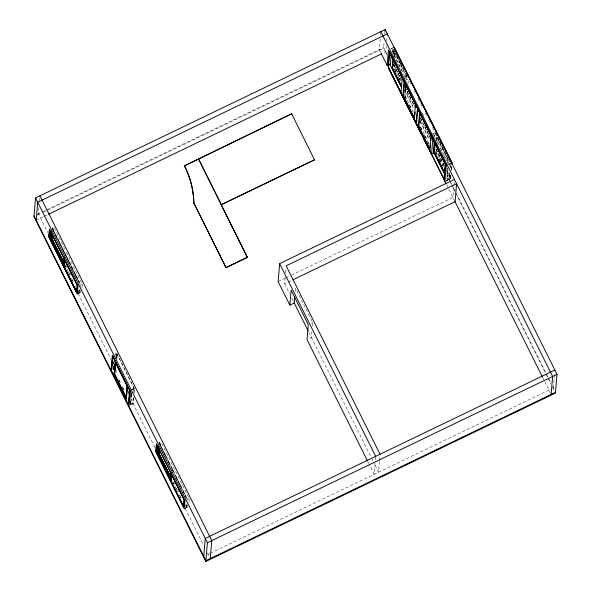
<?xml version="1.0" encoding="UTF-8"?>
<svg xmlns="http://www.w3.org/2000/svg" width="591" height="591" viewBox="0 0 591 591"><rect width="100%" height="100%" fill="white"/><g stroke="black" fill="none" stroke-linecap="round" stroke-linejoin="round"><path stroke-width="0.44" stroke-dasharray="2.96 2.22" d="M38.962 207.5L38.43 213.794L47.856 232.699M39.486 201.206L39.789 197.608M53.508 231.465L53.877 227.084L52.414 227.786M78.271 293.55L78.492 290.927M78.729 293.402L79.128 288.947M79.194 289.302L79.039 291.127L79.438 289.191M79.948 290.225L79.733 292.848L78.906 291.193M80.191 290.107L80.007 292.789L79.15 291.082M80.516 286.672L80.664 284.928M82.009 287.64L82.304 284.138L66.059 251.537M113.029 368.54L113.324 365.061M113.398 364.189L113.612 361.581M113.014 369.53L113.383 365.179M113.457 364.307L113.671 361.699M113.228 369.427L113.598 365.075M113.457 369.368L113.753 365.851M113.657 369.959L113.782 367.964M116.346 357.666L116.722 353.211L115.267 353.913M116.708 357.533L117.025 353.81L115.563 354.511M116.87 358.892L117.24 354.497L115.622 355.28M115.991 372.891L116.22 370.165M127.811 392.365L128.04 389.632M127.981 394.116L128.343 389.816M128.025 394.914L128.461 389.757M130.02 403.653L130.183 400.92M130.751 394.951L130.906 392.217M130.101 404.303L130.389 400.816M130.759 396.465L131.121 392.114M131.667 393.783L130.441 404.48L130.485 401.488M130.781 397.972L131.224 392.705M130.441 404.48L131.475 392.188M131.727 393.902L130.781 404.325M154.945 447.609L132.694 402.959L133.138 397.684M133.729 390.658L133.95 388.021L131.52 389.188M133.455 397.248L132.931 403.431L130.02 404.835M133.817 392.889L134.201 388.287L132.022 389.343M133.751 397.795L133.234 404.03L130.316 405.433M134.127 393.34L134.504 388.885L116.722 353.211M160.508 446.183L160.878 441.817L158.691 442.866M185.759 508.179L186.224 504.079M186.468 503.96L186.069 505.903M186.985 505.002L186.763 507.625L185.53 505.142M187.229 504.884L187.037 507.566L184.303 508.895M188.98 502.298L189.275 498.804L160.878 441.817M285.18 277.482L284.648 283.791L292.131 280.164M285.556 272.998L285.933 268.506M295.197 291.562L295.493 288.046L294.037 288.748M311.937 331.322L311.42 337.505L307.778 339.264M312.38 326.047L312.676 322.523L295.493 288.046M380.205 38.843L379.304 49.629L380.486 52.001M380.508 35.253L380.737 32.557M387.304 55.702L383.611 48.277L384.12 42.131M384.8 34.042L385.029 31.345M386.344 45.544L385.82 51.838L382.495 53.434M386.728 41.052L387.253 34.758M392.468 52.363L392.852 47.79M393.015 52.496L393.244 49.755M393.48 54.195L393.842 49.829M393.643 53.929L393.946 50.25M393.724 54.077L394.012 50.582M394.47 55.665L394.766 52.134M393.636 66.68L393.857 64.035M394.522 56.079L394.744 53.426L406.083 76.173L405.862 78.825M394.566 57.305L395.157 50.257M394.219 63.858L393.924 67.389L400.809 81.203M394.818 56.788L395.113 53.256L393.776 53.899M404.961 78.411L405.108 76.645M404.85 88.007L405.012 86.138M404.894 90.312L405.19 86.781M404.842 92.248L405.367 86.064M404.85 92.979L405.389 86.582M405.559 86.604L405.256 90.142L403.557 90.955M406.224 78.655L406.445 76.003L395.113 53.256M405.891 88.968L405.352 95.373L404.399 93.459M375.078 463.521L374.169 474.314L369.227 464.393M375.381 459.931L375.677 456.333M407.28 91.812L407.051 94.553L404.621 95.72M407.975 83.582L408.359 79.009L406.652 79.829L391.619 49.659L392.756 49.112M379.444 461.408L378.543 472.209L373.601 462.265M379.525 460.515L379.902 456.023M420.356 123.379L420.799 118.074M434.703 137.215L435.087 132.643L432.656 133.817M436.284 139.89L436.513 137.238L447.845 159.984L447.697 161.749M436.579 140.592L436.875 137.06L435.175 137.88M446.951 170.585L447.18 167.933M447.025 173.946L447.542 167.763M447.838 164.224L448.207 159.806L436.875 137.06M449.271 172.875L448.813 178.356L447.114 179.176L447.956 169.122M449.81 166.477L450.12 162.813L448.421 163.633L433.38 133.463M449.832 172.823L449.3 179.221L446.382 180.624M450.312 167.726L450.756 162.436M449.574 176.539L449.965 174.655M450.556 167.608L450.704 165.842M450.689 174.862L450.379 178.541L446.567 180.381M451.155 169.344L451.384 166.581M450.807 175.099L450.497 178.829L446.811 171.383M451.273 169.58L451.583 165.901M445.156 181.4L450.741 178.711L451.029 175.217M451.398 170.843L451.768 166.477M454.22 182.124L452.935 197.401L290.558 275.598M554.476 374.539L553.346 388.021L550.856 389.225M37.381 214.297L45.684 210.3M46.519 209.894L383.67 47.524L387.216 54.638M37.322 215.043L43.128 212.243M43.963 211.844L47.28 210.248M48.115 209.849L383.611 48.277M390.666 48.839L393.303 47.568M391.131 48.957L392.653 48.226M36.206 220.207L43.682 216.609M44.51 216.21L47.834 214.607M404.746 76.823L406.445 76.003M404.975 78.263L405.699 77.916M65.97 264.96L64.995 265.425L69.893 275.199M80.849 284.84L82.304 284.138M77.244 294.045L79.977 292.73M77.997 293.764L81.639 292.013M433.609 135.731L434.341 135.383M448.207 159.806L446.508 160.626L443.272 154.125M448.643 164.372L450.933 163.271M448.421 164.734L450.601 163.677L446.508 155.463M445.924 180.986L450.497 178.778M114.913 355.028L117.011 353.928M278.132 281.582L284.759 278.391M285.586 277.992L289.73 275.997M113.265 369.405L115.452 368.356M130.552 390.163L134.194 388.405M133.049 389.587L134.504 388.885M130.264 404.126L132.694 402.959M311.221 323.225L312.676 322.523M159.267 442.652L160.671 446.072M186.682 498.605L176.716 477.986M187.82 499.506L189.275 498.804M184.274 508.821L188.618 506.672M207.884 554.395L209.546 553.59M210.381 553.191L550.022 389.624M394.079 50.257L396.539 55.185M396.945 56.005L400.225 62.58M400.632 63.407L403.498 69.162M405.958 74.089L407.184 76.557M409.644 81.484L410.871 83.952M414.151 90.526L415.377 92.994M417.837 97.929L420.297 102.856M420.703 103.676L422.75 107.791M425.21 112.718L426.436 115.186M428.896 120.121L430.122 122.581M432.582 127.516L435.035 132.45M435.449 133.27L438.721 139.845M439.135 140.665L442.408 147.24M442.822 148.068L446.094 154.643M393.318 48.839L396.568 55.362M396.975 56.175L400.225 62.705M400.632 63.518L405.515 73.299M405.921 74.119L407.953 78.197M435.087 132.643L449.714 162M393.82 54.882L402.316 71.947M436.793 141.131L438.817 145.187M440.435 148.437L442.866 153.313M422.373 113.184L423.592 115.629M400.957 78.367L393.732 64.478L401.119 79.305M405.057 86.604L407.93 92.373M409.578 95.668L411.632 99.79M413.272 103.085L414.505 105.56M420.659 117.919L422.713 122.034M424.36 125.329L430.108 136.868M436.269 149.227L444.07 164.882M446.944 170.651L449.817 176.421M404.865 86.655L414.261 105.671M420.43 117.89L429.864 136.986M435.995 149.117L444.188 165.561M447.055 171.309L450.741 178.711M393.569 64.53L401.348 80.191M405.034 87.542L414.454 106.498M420.194 117.956L430.019 137.733M435.752 149.191L443.944 165.672M435.685 151.2L439.327 158.514M439.734 159.319L443.782 167.445M394.36 68.977L396.487 73.35M398.061 76.402L400.144 80.694M404.636 89.596L413.678 107.747M420.253 120.941L429.295 139.092M435.811 152.264L437.111 154.761M439.468 159.607L442.866 166.315M446.781 174.286L456.016 192.71M456.429 193.53L550.975 383.256M552.615 386.551L555.496 392.335M395.18 70.817L396.391 73.254M398.822 78.13L400.041 80.568M435.73 152.183L437.754 156.246M439.372 159.496L441.396 163.559M404.983 91.169L413.619 108.493M420.194 121.694L429.236 139.838M446.914 175.313L449.374 180.262M449.788 181.082L451.435 184.385M451.842 185.212L455.129 191.809M455.543 192.629L545.567 373.283M545.973 374.11L547.621 377.405M548.034 378.233L550.908 384.01M552.555 387.304L554.195 390.607M446.301 177.544L447.114 179.176M405.027 95.712L413.53 112.77M420.541 126.843L429.036 143.901M404.746 95.971L406.778 100.042M409.216 104.939L410.435 107.385M420.26 127.095L421.479 129.54M423.917 134.438L425.948 138.516M427.574 141.774L428.793 144.219M404.665 95.89L406.689 99.953M409.112 104.821L411.137 108.884M420.171 127.013L422.196 131.076M424.626 135.952L426.65 140.015M446.574 184.636L454.398 200.327M542.479 377.088L550.302 392.786M284.648 283.769L289.442 293.409M291.843 298.196L294.237 303.028M308.967 332.556L371.126 457.331M371.54 458.136L373.187 461.46M367.994 461.918L368.814 463.566M54.283 227.904L65.653 250.724M117.003 354.016L134.187 388.501M52.614 228.621L80.258 284.101L52.207 227.816M159.238 442.578L187.694 499.698M53.338 230.416L79.489 282.89M160.368 445.193L165.273 455.026M165.679 455.846L168.952 462.406M169.358 463.226L172.624 469.786M173.037 470.606L176.303 477.166M51.993 227.993L54.874 233.777M55.288 234.605L58.575 241.209M58.989 242.037L62.284 248.641M62.69 249.468L65.985 256.073M66.399 256.9L79.571 283.333M161.084 446.899L164.379 453.504M164.786 454.331L168.08 460.943M168.494 461.763L171.782 468.375M172.195 469.202L175.49 475.807M175.904 476.634L187.421 499.757M52.392 229.064L54.32 232.994M55.953 236.274L58.073 240.463M59.691 243.721L61.723 247.792M63.348 251.049L66.185 256.745M67.802 260.047L69.029 262.507M71.481 267.428L73.52 271.528M75.16 274.808L77.199 278.908M159.422 443.841L166.662 458.424M168.346 461.756L170.341 465.804M172.003 469.077L174.02 473.184M176.473 478.104L177.699 480.564M179.332 483.844L181.371 487.944M183.011 491.224L185.869 496.965M115.792 356.705L117.003 359.151M185.773 505.032L187.037 507.58M66.148 265.595L67.381 268.07M69.856 273.027L71.09 275.502M174.005 482.02L175.239 484.494M177.706 489.451L178.947 491.934M71.533 278.479L73.572 282.579M75.205 285.859L76.025 287.499M172.845 481.776L177.743 491.616M179.383 494.896L181.422 498.996M65.18 266.061L66 267.716M68.061 271.845L69.708 275.147M71.762 279.277L73.41 282.579M173.037 482.485L173.857 484.14M175.919 488.269L177.559 491.572M179.62 495.701L181.267 499.003M78.167 293.542L110.945 359.313M185.264 508.445L203.696 545.441M207.382 552.844L209.022 556.131M118.798 379.577L120.985 383.788M122.5 387.009L124.553 391.131M118.85 379.821L120.062 382.237M122.47 387.075L124.479 391.102"/><path stroke-width="0.89" d="M35.571 197.919L33.997 216.646L205.816 561.45L555.429 393.081L557.003 374.354L385.184 29.55L35.571 197.919L207.389 542.723L205.816 561.45M36.206 220.207L37.721 202.225L387.327 33.857M77.162 285.025L76.549 292.331L49.585 238.21L50.198 230.911L77.325 285.172L78.056 284.818M50.316 231.317L49.873 236.563L63.459 263.815M50.42 234.546L50.272 236.297L55.96 247.732M50.361 236.326L50.508 234.583M63.688 263.955L50.612 237.715L51.151 231.325M51.483 232.92L51.099 237.486L50.612 237.715M51.683 233.305L51.343 237.412L51.823 237.176M51.897 233.814L51.535 238.084L63.481 262.057M63.606 261.998L51.661 238.025L51.949 234.612M63.104 265.522L64.005 257.543L63.717 261.037M63.348 265.403L63.569 262.781M64.559 259.552L63.983 266.386L76.749 292.006L77.48 291.659M76.749 292.006L77.111 287.736M77.96 286.155L77.273 294.119L48.817 236.998M111.078 370.461L112.356 355.317L130.131 390.991L128.86 406.135M111.381 371.059L112.652 355.915M112.755 356.292L111.514 371.089L128.461 405.086L129.702 390.296M112.164 365.763L112.327 363.037M112.755 358.803L112.837 356.942M113.96 375.994L115.208 361.204M115.112 363.731L114.24 374.044L126.297 398.223L127.39 385.583L126.038 397.58L126.4 397.403M115.511 362.652L114.521 374.472L115.88 362.475M126.016 400.181L127.257 385.384M128.565 405.537L129.917 390.193L129.828 392.055M129.244 399.014L129.392 397.278M183.646 507.078L156.615 452.987L157.228 445.688L184.259 499.772L183.587 507.1L184.259 499.772M157.287 445.658L156.615 452.987M170.311 477.912L157.649 452.492L158.107 447.018M158.595 446.781L158.137 452.255L157.649 452.492M158.861 451.952L158.373 452.189L158.72 448.081M158.927 448.591L158.573 452.861L170.518 476.826M170.636 476.774L158.691 452.802L158.979 449.389M198.428 158.824L247.415 257.454L226.05 267.745L193.833 203.09A88.672 87.328 4.8 0 0 184.392 165.857L291.666 113.79L198.406 159.105M170.134 480.298L171.043 472.312L170.747 475.814M170.378 480.18L170.526 478.437M193.833 203.09L193.855 202.809A88.672 87.328 4.8 0 0 184.414 165.576M183.661 506.842L170.895 481.222L171.471 474.381L184.237 500.008M171.589 474.329L171.021 481.163L183.786 506.783L184.074 503.362M184.215 501.656L184.362 499.949M184.902 500.909L184.303 508.881L155.847 451.775M221.352 204.663L314.582 159.769L221.352 204.663L198.436 158.691M226.05 267.745L193.855 202.809M203.732 556.39L205.247 538.416L554.853 370.047M210.256 558.598L211.763 540.617L39.937 195.813M454.449 179.42L279.639 263.608L278.132 281.582L289.863 305.133L294.237 303.028L294.754 296.845M289.863 305.133L291.119 290.151L308.303 324.629L307.047 339.611L367.58 461.091M385.029 31.345L385.184 29.55M387.164 65.623L388.479 49.895L446.235 165.783L444.912 181.518L443.686 179.051M443.989 179.228L388.147 67.167L389.403 52.185L445.245 164.246L443.989 179.228L388.39 67.049L389.572 52.946M391.161 55.14L390.319 65.202L400.883 86.404M393.045 58.487L392.225 68.209L401.533 86.892M394.064 47.25L452.063 162.976L451.916 164.726M393.259 60.083L392.587 68.031L401.496 85.909M401.016 92.706L402.242 78.078M404.111 81.58L402.922 95.72L414.254 118.466L415.443 104.326M404.399 82.289L403.284 95.543L414.623 118.289M414.919 114.757L415.141 112.105M415.51 107.688L415.732 105.035M416.049 122.876L417.593 107.222M416.522 123.837L417.83 108.293M430.957 135.457L429.768 149.597L418.435 126.843L419.625 112.711M419.913 113.413L418.797 126.673L430.137 149.42M430.285 147.654L430.58 144.115M430.876 140.584L431.098 137.932M433.262 153.187L434.259 141.301M434.06 151.133L434.658 144.064M434.836 142.778L433.986 152.84L431.563 154.007L432.863 138.464L432.051 136.831M435.02 143.886L434.348 151.843L444.875 172.964M444.38 177.344L444.75 172.941M444.971 170.297L445.341 165.886M446.478 165.672L443.198 159.142L446.235 165.783M551.122 394.433L552.637 376.46L380.811 31.655M48.661 214.208L381.668 53.84M387.903 65.084L390.09 64.035M388.287 65.328L390.577 64.227M49.504 229.19L48.846 237.057L49.474 229.131L77.931 286.243M184.392 165.857L197.579 159.504M49.496 236.681L50.863 236.008M51.661 238.025L52.385 237.678M418.435 126.843L419.566 126.304M226.072 267.464L247.437 257.174M452.063 162.976L394.064 47.206M292.966 279.787L455.085 201.686L456.592 183.735L286.162 265.817L380.05 454.228M156.541 443.967L155.876 451.834L156.504 443.907L184.968 501.013M157.398 451.103L156.911 451.339L170.489 478.592M158.691 452.802L159.422 452.455M170.895 481.222L171.87 480.749M207.389 542.723L557.003 374.354M555.496 392.335L205.882 560.704L34.056 215.9M412.237 84.099L415.517 90.689M416.337 92.344L420.858 101.401M421.678 103.056L424.966 109.645M427.012 113.767L429.066 117.882M431.12 122.005L434.407 128.594M436.461 132.716L438.515 136.839M440.568 140.954L442.622 145.076M445.902 151.665L446.722 153.313M436.239 145.12L437.052 146.767M442.378 157.45L440.332 153.342L442.378 157.494M416.138 104.888L416.95 106.52M420.267 113.184L421.08 114.817M425.55 123.785L427.581 127.863M435.006 142.704L437.052 146.812M390.06 52.887L392.114 57.009M394.167 61.132L397.447 67.721M399.501 71.843L402.789 78.433M403.609 80.081L406.896 86.67M407.716 88.318L412.23 97.382M413.05 99.029L416.337 105.626M417.157 107.274L445.488 164.128M433.986 152.02L444.92 173.953M433.705 152.271L444.269 173.473M400.927 92.58L408.699 108.249M414.018 118.806L418.125 127.154M423.03 136.883L431.231 153.453M380.877 52.791L387.179 65.438M444.927 181.326L446.161 183.808M454.804 201.154L542.39 376.903M388.797 68.911L421.154 133.847M424.02 139.594L428.527 148.636M429.347 150.284L430.987 153.571M291.666 113.79L314.567 159.902M279.639 263.608L375.677 456.333M294.237 303.006L308.14 330.938M221.056 204.56L247.415 257.454M112.645 356.033L129.821 390.511M77.207 285.231L64.434 259.612L63.865 266.445L76.631 292.065M115.659 362.815L127.309 386.196M115.134 362.069L127.183 386.255M158.078 451.59L158.373 452.189M50.796 236.932L63.377 262.168M157.834 451.709L170.407 476.944M56.773 249.358L60.238 256.147M61.656 259.154L63.119 261.931M163.153 462.664L164.8 465.967M165.029 466.587L168.915 474.226M114.61 373.867L114.122 374.103L126.171 398.282L126.659 398.053L114.61 373.867M431.733 136.078L430.913 134.438L431.726 136.122"/></g></svg>
